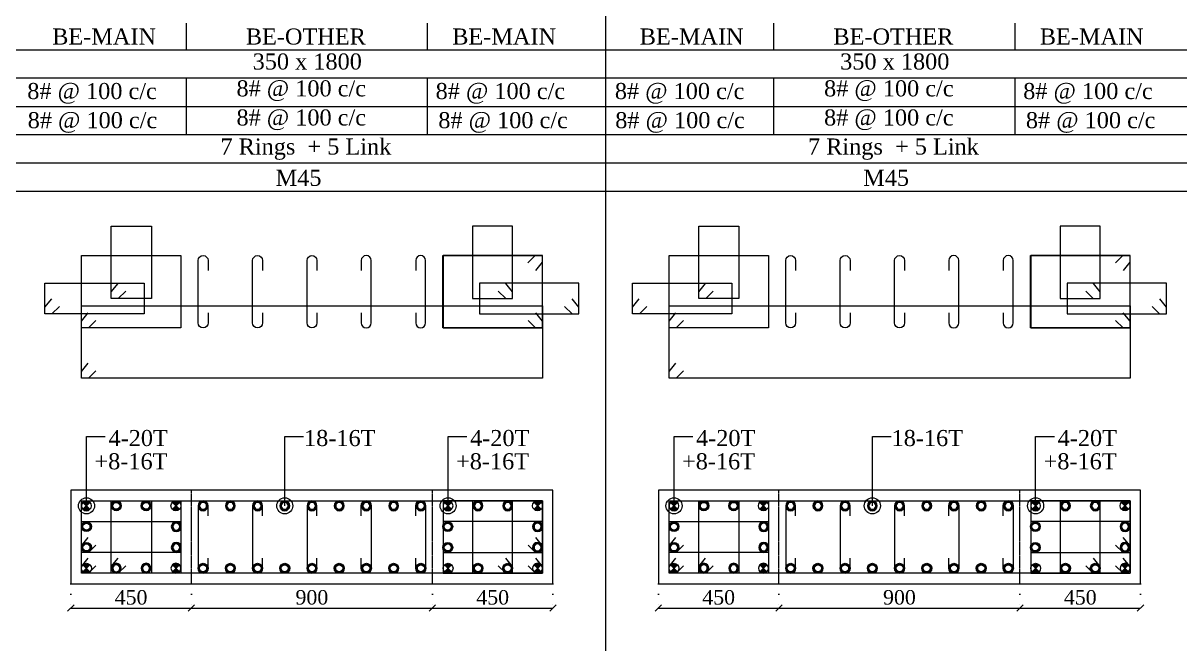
# Model space of a CAD drawing. Header units: millimetres. Extents: x 303 to 27724, y 300 to 68956.
# Drawn here: x 16775 to 21094, y 25990 to 28306 of the extents above; entities that cross this region are included whole.
import ezdxf

# ---------------------------------------------------------------- set-up
doc = ezdxf.new("R2010")
doc.units = ezdxf.units.MM
doc.linetypes.add('( Hidden )', pattern=[0.375, 0.25, -0.125])
doc.linetypes.add('DOT2', pattern=[0.125, 0, -0.125])
doc.layers.get('Defpoints').update_dxf_attribs({"lineweight": 0})
for name, color, linetype, lineweight in [('S-COL. STEEL DIA', 1, 'Continuous', 9), ('S-DIM FOOTING', 7, 'Continuous', 0), ('S-SECTION', 5, 'Continuous', 0), ('S-SECTION MARK', 7, 'Continuous', 0), ('S-SHEET', 7, 'Continuous', 0), ('S-STEEL', 1, 'Continuous', 9), ('S-STEEL-1', 1, 'Continuous', 0), ('S-STEEL-1 C.S.', 106, 'Continuous', 0), ('S-TEXT', 7, 'Continuous', 0)]:
    doc.layers.add(name, color=color, linetype=linetype, lineweight=lineweight)
doc.styles.add('AR', font='ARIALUNI.TTF', dxfattribs={"width": 0.8})
doc.styles.add('S-ROMANS', font='times.ttf')
doc.styles.add('TEXT', font='times.ttf')
doc.dimstyles.new('100', dxfattribs={"dimtxt": 180, "dimasz": 80, "dimexe": 0.18, "dimexo": 0.0625, "dimgap": 1, "dimtad": 1, "dimdec": 0, "dimzin": 0, "dimdsep": 46, "dimtxsty": 'AR', "dimblk": 'DOT', "dimcen": 0.09, "dimse1": 1, "dimse2": 1, "dimclrd": 50, "dimclrt": 256, "dimadec": 0, "dimazin": 0, "dimtfac": 1, "dimtdec": 0, "dimtix": 1, "dimtofl": 0, "dimtmove": 2, "dimatfit": 0, "dimfxl": 1, "dimtolj": 1, "dimtzin": 0, "dimlwd": -1, "dimarcsym": 0})
doc.dimstyles.new('SETU', dxfattribs={"dimtxt": 230, "dimasz": 0.2, "dimexe": 0.1, "dimexo": 0.1, "dimgap": 0.05, "dimtad": 1, "dimdec": 0, "dimzin": 0, "dimdsep": 46, "dimtxsty": 'TEXT', "dimblk": 'OBLIQUE', "dimcen": 0.09, "dimdle": 0.1, "dimclrd": 4, "dimclre": 256, "dimclrt": 256, "dimadec": 1, "dimazin": 0, "dimtfac": 1, "dimtdec": 0, "dimtix": 1, "dimtofl": 0, "dimtmove": 2, "dimatfit": 0, "dimfxl": 1, "dimtolj": 1, "dimtzin": 0, "dimlwd": -1, "dimlwe": -1, "dimarcsym": 1})

# ---------------------------------------------------------------- blocks, each defined once
blk = doc.blocks.new('*U18')
at = {"layer": 'S-COL. STEEL DIA'}
h = blk.add_hatch(color=256, dxfattribs=at)
h.dxf.hatch_style = 1
h.paths.add_polyline_path([(0, 0), (0, -18.5, 0.198912), (13, -13)])
h.paths.add_polyline_path([(0, 0), (-13, -13, 0.198912), (0, -18.5)])
h.paths.add_polyline_path([(0, 18.5, 0.198912), (-13, 13), (0, 0)])
h.paths.add_polyline_path([(13, 13, 0.198912), (0, 18.5), (0, 0)])
at = {"layer": 'S-COL. STEEL DIA', "lineweight": 5}
for p, q in [((-13, 13), (13, -13)), ((13, 13), (-13, -13))]:
    blk.add_line(p, q, dxfattribs=at)
blk.add_circle((0, 0), 18.5, dxfattribs=at)
blk = doc.blocks.new('*U4')
at = {"layer": 'S-COL. STEEL DIA'}
h = blk.add_hatch(color=256, dxfattribs=at)
h.dxf.hatch_style = 1
h.paths.add_polyline_path([(-18.5, 0, 1), (18.5, 0, 1)])
h.paths.add_polyline_path([(13, 0, -1), (-13, 0, -1)], flags=16)
at = {"layer": 'S-COL. STEEL DIA', "lineweight": 5}
for radius in [18.5, 13]:
    blk.add_circle((0, 0), radius, dxfattribs=at)
blk = doc.blocks.new('_Oblique')
at = {"color": 0, "linetype": 'ByBlock', "lineweight": -2}
blk.add_line((-0.5, -0.5), (0.5, 0.5), dxfattribs=at)
blk = doc.blocks.new('*D2220')
at = {"layer": 'Defpoints', "color": 0}
for p in [(16953.2, 26213.3), (17403.2, 26213.3), (17403.2, 26123.4)]:
    blk.add_point(p, dxfattribs=at)
at = {"layer": 'S-DIM FOOTING', "linetype": 'DOT2', "ltscale": 300}
for p, q in [((16953.2, 26213.2), (16953.2, 26123.3)), ((17403.2, 26213.2), (17403.2, 26123.3))]:
    blk.add_line(p, q, dxfattribs=at)
at = {"layer": 'S-DIM FOOTING', "ltscale": 300}
blk.add_line((16953.1, 26123.4), (17403.3, 26123.4), dxfattribs=at)
at = {"layer": 'S-DIM FOOTING', "linetype": 'ByBlock', "xscale": 24, "yscale": 24, "zscale": 24, "rotation": 180}
blk.add_blockref('_Oblique', (16953.2, 26123.4), dxfattribs=at)
at = {"layer": 'S-DIM FOOTING', "linetype": 'ByBlock', "xscale": 24, "yscale": 24, "zscale": 24}
blk.add_blockref('_Oblique', (17403.2, 26123.4), dxfattribs=at)
at = {"layer": 'S-DIM FOOTING', "insert": (17178.2, 26162.9), "char_height": 54, "attachment_point": 5, "style": 'TEXT'}
blk.add_mtext('\\A1;450', dxfattribs=at)
blk = doc.blocks.new('*D2221')
at = {"layer": 'Defpoints', "color": 0}
for p in [(17403.2, 26213.3), (18303.2, 26213.3), (18303.2, 26123.4)]:
    blk.add_point(p, dxfattribs=at)
at = {"layer": 'S-DIM FOOTING', "linetype": 'DOT2', "ltscale": 300}
for p, q in [((17403.2, 26213.2), (17403.2, 26123.3)), ((18303.2, 26213.2), (18303.2, 26123.3))]:
    blk.add_line(p, q, dxfattribs=at)
at = {"layer": 'S-DIM FOOTING', "ltscale": 300}
blk.add_line((17403.1, 26123.4), (18303.3, 26123.4), dxfattribs=at)
at = {"layer": 'S-DIM FOOTING', "linetype": 'ByBlock', "xscale": 24, "yscale": 24, "zscale": 24, "rotation": 180}
blk.add_blockref('_Oblique', (17403.2, 26123.4), dxfattribs=at)
at = {"layer": 'S-DIM FOOTING', "linetype": 'ByBlock', "xscale": 24, "yscale": 24, "zscale": 24}
blk.add_blockref('_Oblique', (18303.2, 26123.4), dxfattribs=at)
at = {"layer": 'S-DIM FOOTING', "insert": (17853.2, 26163), "char_height": 54, "attachment_point": 5, "style": 'TEXT'}
blk.add_mtext('\\A1;900', dxfattribs=at)
blk = doc.blocks.new('*D2222')
at = {"layer": 'Defpoints', "color": 0}
for p in [(18303.2, 26213.3), (18753.2, 26213.3), (18753.2, 26123.4)]:
    blk.add_point(p, dxfattribs=at)
at = {"layer": 'S-DIM FOOTING', "linetype": 'DOT2', "ltscale": 300}
for p, q in [((18303.2, 26213.2), (18303.2, 26123.3)), ((18753.2, 26213.2), (18753.2, 26123.3))]:
    blk.add_line(p, q, dxfattribs=at)
at = {"layer": 'S-DIM FOOTING', "ltscale": 300}
blk.add_line((18303.1, 26123.4), (18753.3, 26123.4), dxfattribs=at)
at = {"layer": 'S-DIM FOOTING', "linetype": 'ByBlock', "xscale": 24, "yscale": 24, "zscale": 24, "rotation": 180}
blk.add_blockref('_Oblique', (18303.2, 26123.4), dxfattribs=at)
at = {"layer": 'S-DIM FOOTING', "linetype": 'ByBlock', "xscale": 24, "yscale": 24, "zscale": 24}
blk.add_blockref('_Oblique', (18753.2, 26123.4), dxfattribs=at)
at = {"layer": 'S-DIM FOOTING', "insert": (18528.2, 26162.9), "char_height": 54, "attachment_point": 5, "style": 'TEXT'}
blk.add_mtext('\\A1;450', dxfattribs=at)
blk = doc.blocks.new('_Dot')
at = {"linetype": 'ByBlock', "lineweight": -2}
blk.add_line((-0.5, 0), (-1, 0), dxfattribs=at)
at = {"linetype": 'ByBlock', "const_width": 0.5}
blk.add_lwpolyline([(-0.25, 0, 1), (0.25, 0, 1)], format="xyb", close=True, dxfattribs=at)
blk = doc.blocks.new('*D2268')
at = {"layer": 'Defpoints', "color": 0}
for p in [(19146.8, 26213.3), (19596.8, 26213.3), (19596.8, 26123.4)]:
    blk.add_point(p, dxfattribs=at)
at = {"layer": 'S-DIM FOOTING', "linetype": 'DOT2', "ltscale": 300}
for p, q in [((19146.8, 26213.2), (19146.8, 26123.3)), ((19596.8, 26213.2), (19596.8, 26123.3))]:
    blk.add_line(p, q, dxfattribs=at)
at = {"layer": 'S-DIM FOOTING', "ltscale": 300}
blk.add_line((19146.7, 26123.4), (19596.9, 26123.4), dxfattribs=at)
at = {"layer": 'S-DIM FOOTING', "linetype": 'ByBlock', "xscale": 24, "yscale": 24, "zscale": 24, "rotation": 180}
blk.add_blockref('_Oblique', (19146.8, 26123.4), dxfattribs=at)
at = {"layer": 'S-DIM FOOTING', "linetype": 'ByBlock', "xscale": 24, "yscale": 24, "zscale": 24}
blk.add_blockref('_Oblique', (19596.8, 26123.4), dxfattribs=at)
at = {"layer": 'S-DIM FOOTING', "insert": (19371.8, 26162.9), "char_height": 54, "attachment_point": 5, "style": 'TEXT'}
blk.add_mtext('\\A1;450', dxfattribs=at)
blk = doc.blocks.new('*D2269')
at = {"layer": 'Defpoints', "color": 0}
for p in [(19596.8, 26213.3), (20496.8, 26213.3), (20496.8, 26123.4)]:
    blk.add_point(p, dxfattribs=at)
at = {"layer": 'S-DIM FOOTING', "linetype": 'DOT2', "ltscale": 300}
for p, q in [((19596.8, 26213.2), (19596.8, 26123.3)), ((20496.8, 26213.2), (20496.8, 26123.3))]:
    blk.add_line(p, q, dxfattribs=at)
at = {"layer": 'S-DIM FOOTING', "ltscale": 300}
blk.add_line((19596.7, 26123.4), (20496.9, 26123.4), dxfattribs=at)
at = {"layer": 'S-DIM FOOTING', "linetype": 'ByBlock', "xscale": 24, "yscale": 24, "zscale": 24, "rotation": 180}
blk.add_blockref('_Oblique', (19596.8, 26123.4), dxfattribs=at)
at = {"layer": 'S-DIM FOOTING', "linetype": 'ByBlock', "xscale": 24, "yscale": 24, "zscale": 24}
blk.add_blockref('_Oblique', (20496.8, 26123.4), dxfattribs=at)
at = {"layer": 'S-DIM FOOTING', "insert": (20046.8, 26163), "char_height": 54, "attachment_point": 5, "style": 'TEXT'}
blk.add_mtext('\\A1;900', dxfattribs=at)
blk = doc.blocks.new('*D2270')
at = {"layer": 'Defpoints', "color": 0}
for p in [(20496.8, 26213.3), (20946.8, 26213.3), (20946.8, 26123.4)]:
    blk.add_point(p, dxfattribs=at)
at = {"layer": 'S-DIM FOOTING', "linetype": 'DOT2', "ltscale": 300}
for p, q in [((20496.8, 26213.2), (20496.8, 26123.3)), ((20946.8, 26213.2), (20946.8, 26123.3))]:
    blk.add_line(p, q, dxfattribs=at)
at = {"layer": 'S-DIM FOOTING', "ltscale": 300}
blk.add_line((20496.7, 26123.4), (20946.9, 26123.4), dxfattribs=at)
at = {"layer": 'S-DIM FOOTING', "linetype": 'ByBlock', "xscale": 24, "yscale": 24, "zscale": 24, "rotation": 180}
blk.add_blockref('_Oblique', (20496.8, 26123.4), dxfattribs=at)
at = {"layer": 'S-DIM FOOTING', "linetype": 'ByBlock', "xscale": 24, "yscale": 24, "zscale": 24}
blk.add_blockref('_Oblique', (20946.8, 26123.4), dxfattribs=at)
at = {"layer": 'S-DIM FOOTING', "insert": (20721.8, 26162.9), "char_height": 54, "attachment_point": 5, "style": 'TEXT'}
blk.add_mtext('\\A1;450', dxfattribs=at)

msp = doc.modelspace()

# ---------------------------------------------------------------- linework, layer by layer
at = {"layer": 'S-SECTION'}
for points, elevation in [([(18753.2, 26213.3), (18753.2, 26563.3), (16953.2, 26563.3), (16953.2, 26213.3)], 18.7), ([(20946.8, 26213.3), (20946.8, 26563.3), (19146.8, 26563.3), (19146.8, 26213.3)], 15.6)]:
    msp.add_lwpolyline(points, close=True, dxfattribs=dict(at, elevation=elevation))
at = {"layer": 'S-SHEET'}
for p, q in [((18949.8, 68956, 2.2), (18949.8, 299.8, 2.7)), ((17383.7, 28306, 2.4), (17383.7, 28206.5, 2.4)), ((18283.7, 28306, 2.4), (18283.7, 28206.5, 2.4)), ((19577.2, 28306, 3.2), (19577.2, 28206.5, 3.2)), ((20477.2, 28306, 3.2), (20477.2, 28206.5, 3.2)), ((303, 28206.7, -0.6), (27724.1, 28206.7, -0.6)), ((303, 28101.4, -0.6), (27724.1, 28101.4, -0.6)), ((303, 28101.4, -0.6), (27724.1, 28101.4, -0.6)), ((17383.7, 28101.3, 2.4), (17383.7, 27890, 2.4)), ((18283.7, 28101.3, 2.4), (18283.7, 27890, 2.4)), ((19577.2, 28101.3, 3.2), (19577.2, 27890, 3.2)), ((20477.2, 28101.3, 3.2), (20477.2, 27890, 3.2)), ((303, 27995.6, -0.6), (27724.1, 27995.6, -0.6)), ((303, 27890.1, -0.6), (27724.1, 27890.1, -0.6)), ((303, 27784.6, -0.6), (27724.1, 27784.6, -0.6))]:
    msp.add_line(p, q, dxfattribs=at)
at = {"layer": 'S-SHEET', "color": 0}
msp.add_line((303, 27679.1, -0.6), (27724.1, 27679.1, -0.6), dxfattribs=at)
at = {"layer": 'S-STEEL', "color": 3}
for points, elevation in [([(17465.6, 27224.9), (17465.6, 27187.2, -1), (17428.7, 27187.2), (17428.7, 27420.3, -1), (17465.6, 27420.3), (17465.6, 27383)], 18.7), ([(17668.8, 27224.9), (17668.8, 27187.2, -1), (17631.9, 27187.2), (17631.9, 27420.3, -1), (17668.8, 27420.3), (17668.8, 27383)], 18.7), ([(17872.1, 27224.9), (17872.1, 27187.2, -1), (17835.2, 27187.2), (17835.2, 27420.3, -1), (17872.1, 27420.3), (17872.1, 27383)], 18.7), ([(18037.6, 27224.9), (18037.6, 27187.2, 1), (18074.5, 27187.2), (18074.5, 27420.3, 1), (18037.6, 27420.3), (18037.6, 27383)], 18.7), ([(18240.8, 27224.9), (18240.8, 27187.2, 1), (18277.7, 27187.2), (18277.7, 27420.3, 1), (18240.8, 27420.3), (18240.8, 27383)], 18.7), ([(19659.2, 27224.9), (19659.2, 27187.2, -1), (19622.3, 27187.2), (19622.3, 27420.3, -1), (19659.2, 27420.3), (19659.2, 27383)], 15.6), ([(19862.4, 27224.9), (19862.4, 27187.2, -1), (19825.5, 27187.2), (19825.5, 27420.3, -1), (19862.4, 27420.3), (19862.4, 27383)], 15.6), ([(20065.6, 27224.9), (20065.6, 27187.2, -1), (20028.7, 27187.2), (20028.7, 27420.3, -1), (20065.6, 27420.3), (20065.6, 27383)], 15.6), ([(20231.2, 27224.9), (20231.2, 27187.2, 1), (20268.1, 27187.2), (20268.1, 27420.3, 1), (20231.2, 27420.3), (20231.2, 27383)], 15.6), ([(20434.4, 27224.9), (20434.4, 27187.2, 1), (20471.3, 27187.2), (20471.3, 27420.3, 1), (20434.4, 27420.3), (20434.4, 27383)], 15.6), ([(17465.6, 26467.1), (17465.6, 26504.8, 1), (17428.7, 26504.8), (17428.7, 26271.7, 1), (17465.6, 26271.7), (17465.6, 26309)], 18.7), ([(17668.8, 26467.1), (17668.8, 26504.8, 1), (17631.9, 26504.8), (17631.9, 26271.7, 1), (17668.8, 26271.7), (17668.8, 26309)], 18.7), ([(17872.1, 26467.1), (17872.1, 26504.8, 1), (17835.2, 26504.8), (17835.2, 26271.7, 1), (17872.1, 26271.7), (17872.1, 26309)], 18.7), ([(18037.6, 26467.1), (18037.6, 26504.8, -1), (18074.5, 26504.8), (18074.5, 26271.7, -1), (18037.6, 26271.7), (18037.6, 26309)], 18.7), ([(18240.8, 26467.1), (18240.8, 26504.8, -1), (18277.7, 26504.8), (18277.7, 26271.7, -1), (18240.8, 26271.7), (18240.8, 26309)], 18.7), ([(19659.2, 26467.1), (19659.2, 26504.8, 1), (19622.3, 26504.8), (19622.3, 26271.7, 1), (19659.2, 26271.7), (19659.2, 26309)], 15.6), ([(19862.4, 26467.1), (19862.4, 26504.8, 1), (19825.5, 26504.8), (19825.5, 26271.7, 1), (19862.4, 26271.7), (19862.4, 26309)], 15.6), ([(20065.6, 26467.1), (20065.6, 26504.8, 1), (20028.7, 26504.8), (20028.7, 26271.7, 1), (20065.6, 26271.7), (20065.6, 26309)], 15.6), ([(20231.2, 26467.1), (20231.2, 26504.8, -1), (20268.1, 26504.8), (20268.1, 26271.7, -1), (20231.2, 26271.7), (20231.2, 26309)], 15.6), ([(20434.4, 26467.1), (20434.4, 26504.8, -1), (20471.3, 26504.8), (20471.3, 26271.7, -1), (20434.4, 26271.7), (20434.4, 26309)], 15.6)]:
    msp.add_lwpolyline(points, format="xyb", dxfattribs=dict(at, elevation=elevation))
at = {"layer": 'S-STEEL', "color": 1}
for points, elevation in [([(18659.7, 27411.5), (18687.2, 27438.8), (18713.2, 27438.8), (18713.2, 27168.8), (18342.4, 27168.8), (18342.4, 27438.8), (18713.2, 27438.8), (18713.2, 27413.8), (18688, 27382.9)], 18.7), ([(20853.2, 27411.5), (20880.8, 27438.8), (20906.8, 27438.8), (20906.8, 27168.8), (20536, 27168.8), (20536, 27438.8), (20906.8, 27438.8), (20906.8, 27413.8), (20881.6, 27382.9)], 15.6), ([(17046.8, 27008), (17019.2, 26980.7), (16993.2, 26980.7), (16993.2, 27250.7), (18714, 27250.7), (18714, 26980.7), (16993.2, 26980.7), (16993.2, 27005.7), (17018.4, 27036.6)], 18.7), ([(19240.3, 27008), (19212.8, 26980.7), (19186.8, 26980.7), (19186.8, 27250.7), (20907.6, 27250.7), (20907.6, 26980.7), (19186.8, 26980.7), (19186.8, 27005.7), (19212, 27036.6)], 15.6), ([(17046.8, 26280.6), (17019.2, 26253.3), (16993.2, 26253.3), (16993.2, 26523.3), (18714, 26523.3), (18714, 26253.3), (16993.2, 26253.3), (16993.2, 26278.3), (17018.4, 26309.2)], 18.7), ([(19240.3, 26280.6), (19212.8, 26253.3), (19186.8, 26253.3), (19186.8, 26523.3), (20907.6, 26523.3), (20907.6, 26253.3), (19186.8, 26253.3), (19186.8, 26278.3), (19212, 26309.2)], 15.6)]:
    msp.add_lwpolyline(points, dxfattribs=dict(at, elevation=elevation))
at = {"layer": 'S-STEEL-1', "color": 41}
for points, elevation in [([(17158.1, 27305.5), (17130.5, 27278.2), (17104.5, 27278.2), (17104.5, 27548.2), (17253.9, 27548.2), (17253.9, 27278.2), (17104.5, 27278.2), (17104.5, 27303.2), (17129.7, 27334.1)], 18.7), ([(18549.2, 27305.5), (18576.7, 27278.2), (18602.7, 27278.2), (18602.7, 27548.2), (18453.3, 27548.2), (18453.3, 27278.2), (18602.7, 27278.2), (18602.7, 27303.2), (18577.5, 27334.1)], 18.7), ([(19351.6, 27305.5), (19324.1, 27278.2), (19298.1, 27278.2), (19298.1, 27548.2), (19447.5, 27548.2), (19447.5, 27278.2), (19298.1, 27278.2), (19298.1, 27303.2), (19323.3, 27334.1)], 15.6), ([(20742.7, 27305.5), (20770.3, 27278.2), (20796.3, 27278.2), (20796.3, 27548.2), (20646.9, 27548.2), (20646.9, 27278.2), (20796.3, 27278.2), (20796.3, 27303.2), (20771.1, 27334.1)], 15.6), ([(16910.4, 27248.2), (16882.8, 27220.9), (16856.8, 27220.9), (16856.8, 27335.9), (17227.6, 27335.9), (17227.6, 27220.9), (16856.8, 27220.9), (16856.8, 27245.9), (16882, 27276.8)], 18.7), ([(18796.9, 27248.2), (18824.4, 27220.9), (18850.4, 27220.9), (18850.4, 27335.9), (18479.6, 27335.9), (18479.6, 27220.9), (18850.4, 27220.9), (18850.4, 27245.9), (18825.2, 27276.8)], 18.7), ([(19103.9, 27248.2), (19076.4, 27220.9), (19050.4, 27220.9), (19050.4, 27335.9), (19421.2, 27335.9), (19421.2, 27220.9), (19050.4, 27220.9), (19050.4, 27245.9), (19075.6, 27276.8)], 15.6), ([(20990.4, 27248.2), (21018, 27220.9), (21044, 27220.9), (21044, 27335.9), (20673.2, 27335.9), (20673.2, 27220.9), (21044, 27220.9), (21044, 27245.9), (21018.8, 27276.8)], 15.6), ([(17158.1, 26280.6), (17130.5, 26253.3), (17104.5, 26253.3), (17104.5, 26523.3), (17253.9, 26523.3), (17253.9, 26253.3), (17104.5, 26253.3), (17104.5, 26278.3), (17129.7, 26309.2)], 18.7), ([(18549.2, 26280.6), (18576.7, 26253.3), (18602.7, 26253.3), (18602.7, 26523.3), (18453.3, 26523.3), (18453.3, 26253.3), (18602.7, 26253.3), (18602.7, 26278.3), (18577.5, 26309.2)], 18.7), ([(19351.6, 26280.6), (19324.1, 26253.3), (19298.1, 26253.3), (19298.1, 26523.3), (19447.5, 26523.3), (19447.5, 26253.3), (19298.1, 26253.3), (19298.1, 26278.3), (19323.3, 26309.2)], 15.6), ([(20742.7, 26280.6), (20770.3, 26253.3), (20796.3, 26253.3), (20796.3, 26523.3), (20646.9, 26523.3), (20646.9, 26253.3), (20796.3, 26253.3), (20796.3, 26278.3), (20771.1, 26309.2)], 15.6), ([(17046.8, 26358.3), (17019.2, 26331), (16993.2, 26331), (16993.2, 26446), (17364, 26446), (17364, 26331), (16993.2, 26331), (16993.2, 26356), (17018.4, 26386.9)], 18.7), ([(18660.5, 26358.3), (18688, 26331), (18714, 26331), (18714, 26446), (18343.2, 26446), (18343.2, 26331), (18714, 26331), (18714, 26356), (18688.8, 26386.9)], 18.7), ([(19240.3, 26358.3), (19212.8, 26331), (19186.8, 26331), (19186.8, 26446), (19557.6, 26446), (19557.6, 26331), (19186.8, 26331), (19186.8, 26356), (19212, 26386.9)], 15.6), ([(20854, 26358.3), (20881.6, 26331), (20907.6, 26331), (20907.6, 26446), (20536.8, 26446), (20536.8, 26331), (20907.6, 26331), (20907.6, 26356), (20882.4, 26386.9)], 15.6)]:
    msp.add_lwpolyline(points, dxfattribs=dict(at, elevation=elevation))
at = {"layer": 'S-STEEL-1', "color": 6}
for points, elevation in [([(17046.8, 27196.1), (17019.2, 27168.8), (16993.2, 27168.8), (16993.2, 27438.8), (17364, 27438.8), (17364, 27168.8), (16993.2, 27168.8), (16993.2, 27193.8), (17018.4, 27224.7)], 18.7), ([(18660.5, 27196.1), (18688, 27168.8), (18714, 27168.8), (18714, 27438.8), (18343.2, 27438.8), (18343.2, 27168.8), (18714, 27168.8), (18714, 27193.8), (18688.8, 27224.7)], 18.7), ([(19240.3, 27196.1), (19212.8, 27168.8), (19186.8, 27168.8), (19186.8, 27438.8), (19557.6, 27438.8), (19557.6, 27168.8), (19186.8, 27168.8), (19186.8, 27193.8), (19212, 27224.7)], 15.6), ([(20854, 27196.1), (20881.6, 27168.8), (20907.6, 27168.8), (20907.6, 27438.8), (20536.8, 27438.8), (20536.8, 27168.8), (20907.6, 27168.8), (20907.6, 27193.8), (20882.4, 27224.7)], 15.6), ([(17046.8, 26280.6), (17019.2, 26253.3), (16993.2, 26253.3), (16993.2, 26523.3), (17364, 26523.3), (17364, 26253.3), (16993.2, 26253.3), (16993.2, 26278.3), (17018.4, 26309.2)], 18.7), ([(18660.5, 26280.6), (18688, 26253.3), (18714, 26253.3), (18714, 26523.3), (18343.2, 26523.3), (18343.2, 26253.3), (18714, 26253.3), (18714, 26278.3), (18688.8, 26309.2)], 18.7), ([(19240.3, 26280.6), (19212.8, 26253.3), (19186.8, 26253.3), (19186.8, 26523.3), (19557.6, 26523.3), (19557.6, 26253.3), (19186.8, 26253.3), (19186.8, 26278.3), (19212, 26309.2)], 15.6), ([(20854, 26280.6), (20881.6, 26253.3), (20907.6, 26253.3), (20907.6, 26523.3), (20536.8, 26523.3), (20536.8, 26253.3), (20907.6, 26253.3), (20907.6, 26278.3), (20882.4, 26309.2)], 15.6)]:
    msp.add_lwpolyline(points, dxfattribs=dict(at, elevation=elevation))
at = {"layer": 'S-STEEL-1 C.S.', "color": 8, "linetype": '( Hidden )'}
for p, q in [((17403.2, 26213.3, 18.7), (17403.2, 26563.3, 18.7)), ((18303.2, 26213.3, 18.7), (18303.2, 26563.3, 18.7)), ((19596.8, 26213.3, 15.6), (19596.8, 26563.3, 15.6)), ((20496.8, 26213.3, 15.6), (20496.8, 26563.3, 15.6))]:
    msp.add_line(p, q, dxfattribs=at)

# ---------------------------------------------------------------- block references
at = {"layer": 'S-COL. STEEL DIA', "xscale": -1, "rotation": 180}
for name, p in [('*U18', (17011.7, 26504.8, 18.7)), ('*U4', (17447.2, 26504.8, 18.7)), ('*U4', (17548.8, 26504.8, 18.7)), ('*U4', (17650.4, 26504.8, 18.7)), ('*U4', (17752, 26504.8, 18.7)), ('*U4', (17853.6, 26504.8, 18.7)), ('*U4', (17955.2, 26504.8, 18.7)), ('*U4', (18056.8, 26504.8, 18.7)), ('*U4', (18158.4, 26504.8, 18.7)), ('*U4', (18260.1, 26504.8, 18.7)), ('*U18', (18361.7, 26504.8, 18.7)), ('*U4', (18473, 26504.8, 18.7)), ('*U4', (18584.3, 26504.8, 18.7)), ('*U18', (19205.2, 26504.8, 15.6)), ('*U4', (19640.7, 26504.8, 15.6)), ('*U4', (19742.3, 26504.8, 15.6)), ('*U4', (19844, 26504.8, 15.6)), ('*U4', (19945.6, 26504.8, 15.6)), ('*U4', (20047.2, 26504.8, 15.6)), ('*U4', (20148.8, 26504.8, 15.6)), ('*U4', (20250.4, 26504.8, 15.6)), ('*U4', (20352, 26504.8, 15.6)), ('*U4', (20453.6, 26504.8, 15.6)), ('*U18', (20555.2, 26504.8, 15.6)), ('*U4', (20666.5, 26504.8, 15.6)), ('*U4', (20777.8, 26504.8, 15.6))]:
    msp.add_blockref(name, p, dxfattribs=at)
at = {"layer": 'S-COL. STEEL DIA', "rotation": 180}
for name, p in [('*U4', (17123, 26504.8, 18.7)), ('*U4', (17234.3, 26504.8, 18.7)), ('*U18', (17345.6, 26504.8, 18.7)), ('*U18', (18695.6, 26504.8, 18.7)), ('*U4', (19316.5, 26504.8, 15.6)), ('*U4', (19427.8, 26504.8, 15.6)), ('*U18', (19539.1, 26504.8, 15.6)), ('*U18', (20889.1, 26504.8, 15.6))]:
    msp.add_blockref(name, p, dxfattribs=at)
at = {"layer": 'S-COL. STEEL DIA'}
for name, p in [('*U4', (17011.7, 26427.1, 18.7)), ('*U4', (18360.5, 26427.1, 18.7)), ('*U4', (19205.2, 26427.1, 15.6)), ('*U4', (20554, 26427.1, 15.6)), ('*U4', (17011.7, 26349.4, 18.7)), ('*U4', (18360.5, 26349.4, 18.7)), ('*U4', (19205.2, 26349.4, 15.6)), ('*U4', (20554, 26349.4, 15.6)), ('*U18', (17011.7, 26271.7, 18.7)), ('*U4', (17447.2, 26271.7, 18.7)), ('*U4', (17548.8, 26271.7, 18.7)), ('*U4', (17650.4, 26271.7, 18.7)), ('*U4', (17752, 26271.7, 18.7)), ('*U4', (17853.6, 26271.7, 18.7)), ('*U4', (17955.2, 26271.7, 18.7)), ('*U4', (18056.8, 26271.7, 18.7)), ('*U4', (18158.4, 26271.7, 18.7)), ('*U4', (18260.1, 26271.7, 18.7)), ('*U18', (18361.7, 26271.7, 18.7)), ('*U4', (18473, 26271.7, 18.7)), ('*U4', (18584.3, 26271.7, 18.7)), ('*U18', (19205.2, 26271.7, 15.6)), ('*U4', (19640.7, 26271.7, 15.6)), ('*U4', (19742.3, 26271.7, 15.6)), ('*U4', (19844, 26271.7, 15.6)), ('*U4', (19945.6, 26271.7, 15.6)), ('*U4', (20047.2, 26271.7, 15.6)), ('*U4', (20148.8, 26271.7, 15.6)), ('*U4', (20250.4, 26271.7, 15.6)), ('*U4', (20352, 26271.7, 15.6)), ('*U4', (20453.6, 26271.7, 15.6)), ('*U18', (20555.2, 26271.7, 15.6)), ('*U4', (20666.5, 26271.7, 15.6)), ('*U4', (20777.8, 26271.7, 15.6))]:
    msp.add_blockref(name, p, dxfattribs=at)
at = {"layer": 'S-COL. STEEL DIA', "xscale": -1}
for name, p in [('*U4', (17346.8, 26427.1, 18.7)), ('*U4', (18695.6, 26427.1, 18.7)), ('*U4', (19540.3, 26427.1, 15.6)), ('*U4', (20889.1, 26427.1, 15.6)), ('*U4', (17346.8, 26349.4, 18.7)), ('*U4', (18695.6, 26349.4, 18.7)), ('*U4', (19540.3, 26349.4, 15.6)), ('*U4', (20889.1, 26349.4, 15.6)), ('*U4', (17123, 26271.7, 18.7)), ('*U4', (17234.3, 26271.7, 18.7)), ('*U18', (17345.6, 26271.7, 18.7)), ('*U18', (18695.6, 26271.7, 18.7)), ('*U4', (19316.5, 26271.7, 15.6)), ('*U4', (19427.8, 26271.7, 15.6)), ('*U18', (19539.1, 26271.7, 15.6)), ('*U18', (20889.1, 26271.7, 15.6))]:
    msp.add_blockref(name, p, dxfattribs=at)

# ---------------------------------------------------------------- texts
at = {"layer": 'S-TEXT', "style": 'S-ROMANS'}
for s, p in [('BE-MAIN ', (16883.7, 28226.2, 2.4)), ('BE-OTHER', (17606.7, 28226.2, 2.4)), ('BE-MAIN ', (18377.2, 28226.2, 2.4)), ('BE-MAIN ', (19077.3, 28226.2, 3.2)), ('BE-OTHER', (19800.3, 28226.2, 3.2)), ('BE-MAIN ', (20570.8, 28226.2, 3.2)), ('350 x 1800', (17632, 28133, 2.4)), ('350 x 1800', (19825.5, 28133, 3.2)), ('8# @ 100 c/c', (16790.7, 28022.7, 2.4)), ('8# @ 100 c/c', (17571.7, 28032.7, 2.4)), ('8# @ 100 c/c', (18315.2, 28022.7, 2.4)), ('8# @ 100 c/c', (18984.3, 28022.7, 3.2)), ('8# @ 100 c/c', (19765.3, 28032.7, 3.2)), ('8# @ 100 c/c', (20508.8, 28022.7, 3.2)), ('8# @ 100 c/c', (17571.7, 27924.1, 2.4)), ('8# @ 100 c/c', (19765.3, 27924.1, 3.2)), ('8# @ 100 c/c', (16792.2, 27914.1, 2.4)), ('8# @ 100 c/c', (18325.2, 27914.1, 2.4)), ('8# @ 100 c/c', (18985.8, 27914.1, 3.2)), ('8# @ 100 c/c', (20518.8, 27914.1, 3.2)), ('7 Rings  + 5 Link', (17512, 27815.7, 2.4)), ('7 Rings  + 5 Link', (19705.5, 27815.7, 3.2)), ('M45', (17717.9, 27698.9, 2.4)), ('M45', (19911.4, 27698.9, 3.2))]:
    msp.add_text(s, height=60, dxfattribs=at).set_placement(p)
at = {"layer": 'S-TEXT', "color": 7, "style": 'TEXT'}
for s, p in [('4-20T', (17093.9, 26727.8, 18.7)), ('18-16T', (17823.9, 26727.8, 18.7)), ('4-20T', (18443.9, 26727.8, 18.7)), ('4-20T', (19287.4, 26727.8, 15.6)), ('18-16T', (20017.4, 26727.8, 15.6)), ('4-20T', (20637.4, 26727.8, 15.6)), ('+8-16T', (17041.5, 26641, 18.7)), ('+8-16T', (18391.5, 26641, 18.7)), ('+8-16T', (19235.1, 26641, 15.6)), ('+8-16T', (20585.1, 26641, 15.6))]:
    msp.add_text(s, height=60, dxfattribs=at).set_placement(p)

# ---------------------------------------------------------------- dimensions: what is measured, and where the dimension line sits
at = {"layer": 'S-DIM FOOTING', "ltscale": 300}
for base, p1, p2, picture, middle in [((17403.2, 26123.4, 18.3), (16953.2, 26213.3, 18.7), (17403.2, 26213.3, 18.7), '*D2220', (17178.2, 26162.9, 18.3)), ((18303.2, 26123.4, 18.3), (17403.2, 26213.3, 18.7), (18303.2, 26213.3, 18.7), '*D2221', (17853.2, 26163, 18.3)), ((18753.2, 26123.4, 18.3), (18303.2, 26213.3, 18.7), (18753.2, 26213.3, 18.7), '*D2222', (18528.2, 26162.9, 18.3)), ((19596.8, 26123.4, 15.3), (19146.8, 26213.3, 15.6), (19596.8, 26213.3, 15.6), '*D2268', (19371.8, 26162.9, 15.3)), ((20496.8, 26123.4, 15.3), (19596.8, 26213.3, 15.6), (20496.8, 26213.3, 15.6), '*D2269', (20046.8, 26163, 15.3)), ((20946.8, 26123.4, 15.3), (20496.8, 26213.3, 15.6), (20946.8, 26213.3, 15.6), '*D2270', (20721.8, 26162.9, 15.3))]:
    dim = msp.add_linear_dim(base=base, p1=p1, p2=p2, angle=180, dimstyle='SETU', override={"dimscale": 1.2, "dimtxt": 45, "dimasz": 20, "dimgap": 10, "dimblk1": 'Oblique', "dimblk2": 'Oblique', "dimsah": 1, "dimclrd": 256, "dimarcsym": 1}, dxfattribs=at)
    dim.commit()
    dim.dimension.update_dxf_attribs({"geometry": picture, "text_midpoint": middle})

# ---------------------------------------------------------------- leaders
at = {"layer": 'S-SECTION MARK'}
for points in [[(17011.7, 26504.8, 18.7), (17011.7, 26763.6, 18.7), (17081.9, 26763.6, 18.7)], [(17752, 26504.8, 18.7), (17752, 26763.6, 18.7), (17822.3, 26763.6, 18.7)], [(18361.7, 26504.8, 18.7), (18361.7, 26763.6, 18.7), (18431.9, 26763.6, 18.7)], [(19205.2, 26504.8, 15.6), (19205.2, 26763.6, 15.6), (19275.5, 26763.6, 15.6)], [(19945.6, 26504.8, 15.6), (19945.6, 26763.6, 15.6), (20015.8, 26763.6, 15.6)], [(20555.2, 26504.8, 15.6), (20555.2, 26763.6, 15.6), (20625.5, 26763.6, 15.6)]]:
    msp.add_leader(points, dimstyle='100', override={"dimasz": 60, "dimtad": 0, "dimclrd": 256, "dimldrblk": 'DotBlank', "dimfxl": 50, "dimfxlon": 1, "dimarcsym": 1}, dxfattribs=at)

doc.saveas('drawing.dxf')
